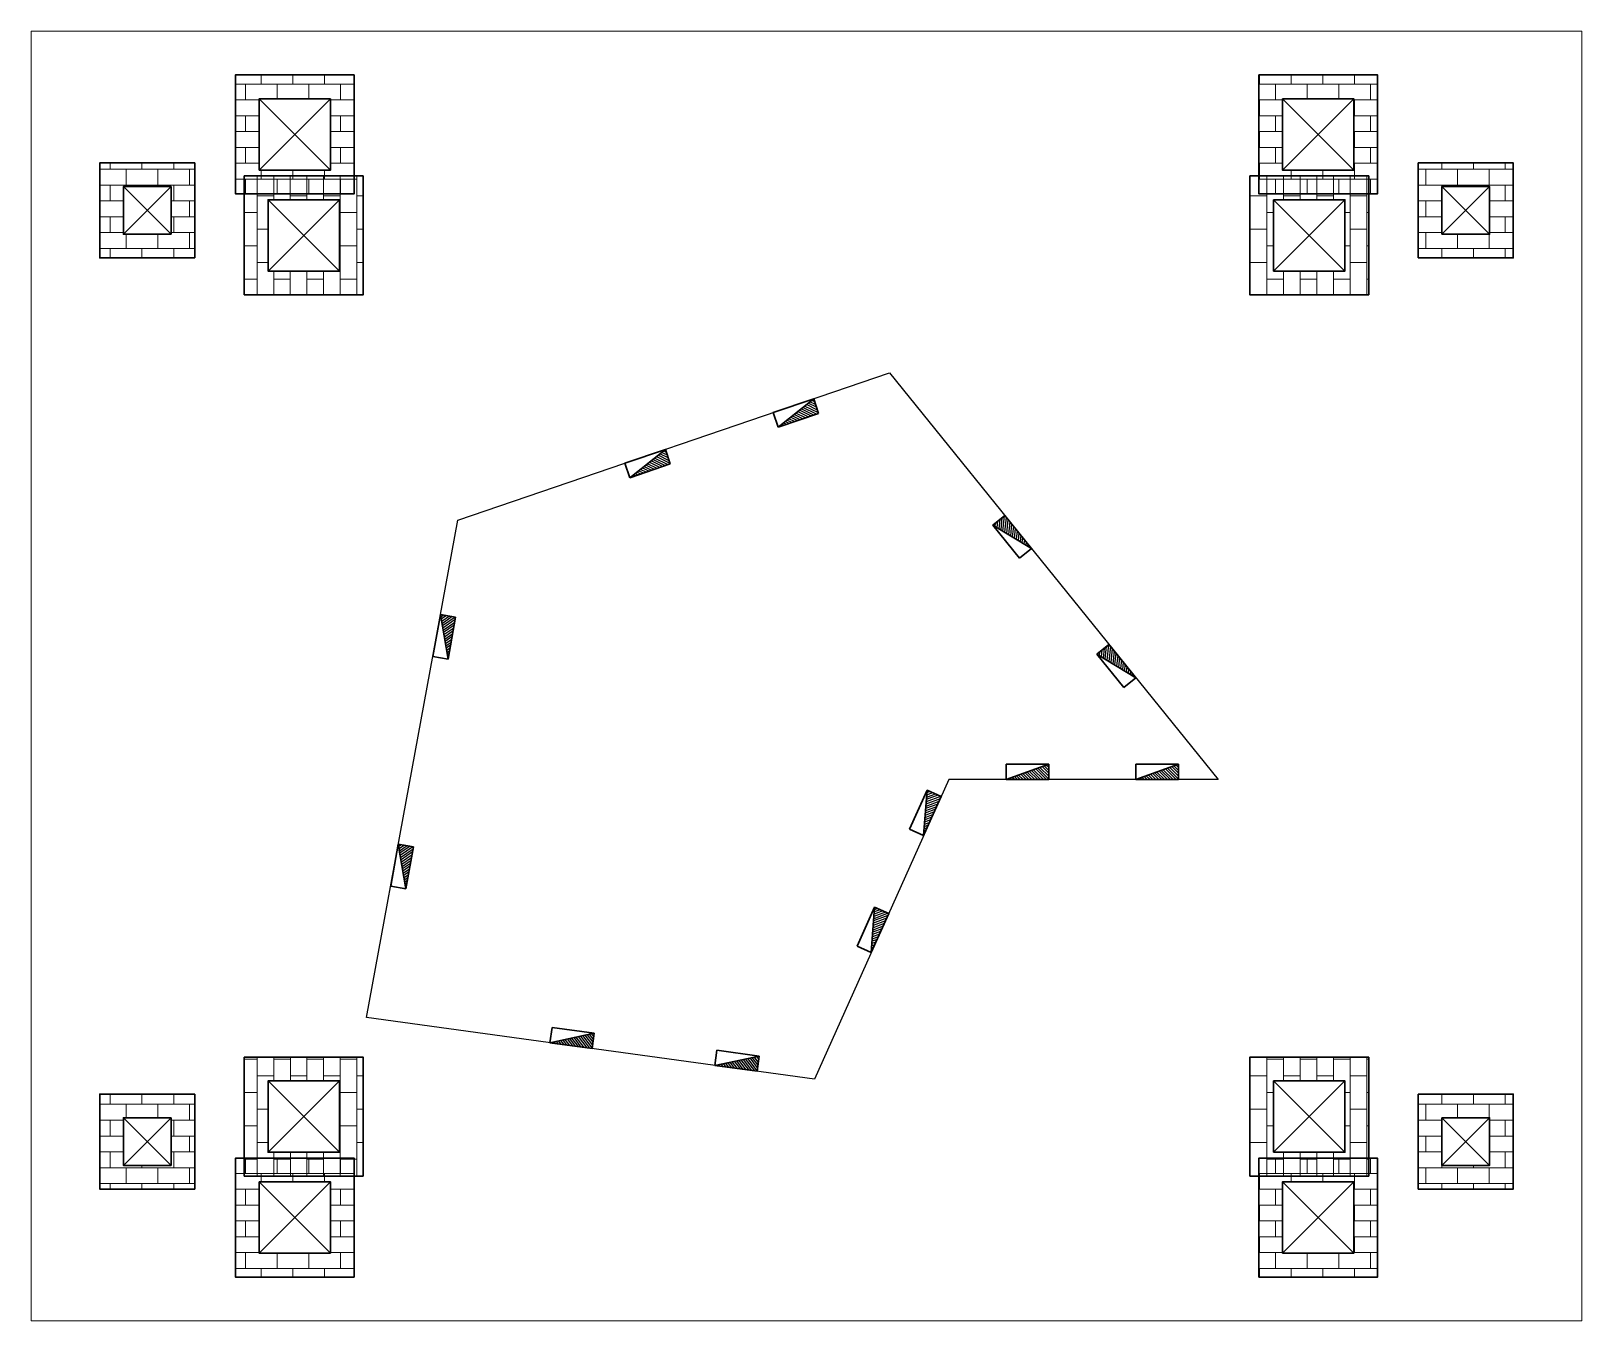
# Model space of a CAD drawing. Header units: inches. Extents: x 412 to 804, y 125 to 451.
import ezdxf

# ---------------------------------------------------------------- set-up
doc = ezdxf.new("R2010")
doc.units = ezdxf.units.IN
for name, color, linetype, lineweight in [('PP-OUTER', 4, 'Continuous', 15), ('PP-RWP', 150, 'Continuous', 15), ('PP-SWP', 1, 'Continuous', 20), ('PP-WWP', 3, 'Continuous', 20), ('SB', 6, 'Continuous', 30)]:
    doc.layers.add(name, color=color, linetype=linetype, lineweight=lineweight)
doc.layers.add('PP-ROOM', color=11, linetype='Continuous')

# ---------------------------------------------------------------- blocks, each defined once
blk = doc.blocks.new('GT 1')
at = {"layer": 'PP-WWP', "lineweight": 15}
h = blk.add_hatch(dxfattribs=at)
h.set_pattern_fill('AR-B816', color=9, scale=0.5, style=0)
h.set_pattern_definition([(0, (0, 0), (0, 4), []), (90, (0, 0), (-3.999999999999996, 4), [4, -4])])
h.paths.add_polyline_path([(376155.1063967842, 227649.4802232289), (376131.1039681962, 227649.480223229), (376131.1039681962, 227673.4826518168), (376155.1063967842, 227673.4826518168)])
h.paths.add_polyline_path([(376149.1057896372, 227667.4820446698), (376137.1045753433, 227667.4820446698), (376137.1045753433, 227655.4808303759), (376149.105789637, 227655.4808303759)], flags=16)
at = {"layer": 'PP-WWP', "lineweight": 30}
for p, q in [((376149.105789637, 227655.4808303759), (376137.1045753433, 227667.4820446698)), ((376137.1045753433, 227655.4808303759), (376149.1057896372, 227667.4820446698))]:
    blk.add_line(p, q, dxfattribs=at)
for points in [[(376155.1063967842, 227649.4802232289), (376155.1063967842, 227673.4826518168), (376131.1039681962, 227673.4826518168), (376131.1039681962, 227649.480223229)], [(376149.105789637, 227655.4808303759), (376149.1057896372, 227667.4820446698), (376137.1045753433, 227667.4820446698), (376137.1045753433, 227655.4808303759)]]:
    blk.add_lwpolyline(points, close=True, dxfattribs=at)
blk = doc.blocks.new('GHYTU')
at = {"layer": 'PP-RWP', "lineweight": 13, "ltscale": 30}
h = blk.add_hatch(dxfattribs=at)
h.set_pattern_fill('AR-B816', color=9, scale=0.0437500000004244, angle=-90.00000000009364, style=0)
h.set_pattern_definition([(270, (18204.31744541942, 19409.05260894233), (0.3500000000033954, -5.721e-13), []), (359.9999999999064, (18204.31744541942, 19409.05260894233), (0.3500000000039675, 0.3500000000028232), [0.3500000000033954, -0.3500000000033954])])
h.paths.add_polyline_path([(1084.106445236244, 356.8383337718769), (1086.606445236259, 356.8383337718769), (1086.606445236259, 354.3383337718625), (1084.106445236244, 354.3383337718625)])
h.paths.add_polyline_path([(1084.606445236244, 354.8383337718624), (1086.106445236255, 354.8383337718624), (1086.106445236259, 356.3383337718806), (1084.606445236244, 356.3383337718806)], flags=16)
at = {"layer": 'PP-RWP', "lineweight": 30, "ltscale": 30}
for p, q in [((1086.106445236259, 356.3383337718769), (1084.606445236244, 354.8383337718624)), ((1086.106445236259, 354.8383337718624), (1084.606445236244, 356.3383337718769))]:
    blk.add_line(p, q, dxfattribs=at)
for points in [[(1084.106445236244, 356.8383337718769), (1084.106445236244, 354.3383337718625), (1086.606445236259, 354.3383337718625), (1086.606445236259, 356.8383337718769)], [(1084.606445236244, 356.3383337718769), (1084.606445236244, 354.8383337718624), (1086.106445236259, 354.8383337718624), (1086.106445236259, 356.3383337718769)]]:
    blk.add_lwpolyline(points, close=True, dxfattribs=at)
blk = doc.blocks.new('IC 1')
at = {"layer": 'PP-SWP', "lineweight": 15, "ltscale": 30}
h = blk.add_hatch(dxfattribs=at)
h.set_pattern_fill('AR-B816', color=9, scale=6.000607146966712, style=0)
h.set_pattern_definition([(179.999999999925, (376164.1073075047, 227652.4805268024), (5.2382e-12, 4.000404764649728), []), (90, (376164.1073075047, 227652.4805268024), (4.000404764654962, 4.000404764644491), [4.000404764649728, -4.000404764649728])])
h.paths.add_polyline_path([(376179.1088253719, 227667.4820446698), (376179.1088253719, 227637.4790089349), (376149.105789637, 227637.479008935), (376149.1057896372, 227667.4820446698)])
h.paths.add_polyline_path([(376155.1063967842, 227661.4814375228), (376155.1063967842, 227643.479616082), (376173.108218225, 227643.479616082), (376173.108218225, 227661.4814375228)], flags=16)
at = {"layer": 'PP-SWP', "linetype": 'Continuous', "lineweight": 30, "ltscale": 30}
for p, q in [((376173.108218225, 227661.4814375228), (376155.1063967842, 227643.479616082)), ((376173.108218225, 227643.479616082), (376155.1063967842, 227661.4814375228))]:
    blk.add_line(p, q, dxfattribs=at)
for points in [[(376179.1088253719, 227667.4820446698), (376149.1057896372, 227667.4820446698), (376149.105789637, 227637.479008935), (376179.1088253719, 227637.4790089349)], [(376173.108218225, 227661.4814375228), (376155.1063967842, 227661.4814375228), (376155.1063967842, 227643.479616082), (376173.108218225, 227643.479616082)]]:
    blk.add_lwpolyline(points, close=True, dxfattribs=at)
blk = doc.blocks.new('CCDD')
at = {"layer": 'SB'}
for p, q in [((289471.2230616091, 2357.333353498018), (289491.1123911296, 2350.152471313402)), ((289491.1123911296, 2357.333353498018), (289471.2230616091, 2357.333353498018)), ((289471.2230616091, 2357.333353498018), (289471.2230616091, 2350.152471313402)), ((289491.1123911296, 2350.152471313402), (289491.1123911296, 2357.333353498018)), ((289471.2230616091, 2350.152471313402), (289491.1123911296, 2350.152471313402))]:
    blk.add_line(p, q, dxfattribs=at)
at = {"layer": 'SB', "color": 1, "lineweight": 25, "ltscale": 30}
for p, q in [((289471.2230616091, 2357.173597033633), (289471.3404396705, 2357.290975094732)), ((289471.2230616091, 2355.822810844506), (289472.3329044478, 2356.932653682684)), ((289471.2230616091, 2354.472024655311), (289473.3253692248, 2356.574332270869)), ((289471.2230616091, 2353.121238466268), (289474.317834002, 2356.216010858741)), ((289471.2230616091, 2351.770452277143), (289475.310298779, 2355.857689446892)), ((289471.2230616091, 2350.419666088029), (289476.3027635562, 2355.499368034899)), ((289472.3066530236, 2350.152471313402), (289477.2952283333, 2355.14104662284)), ((289473.6574392128, 2350.152471313402), (289478.2876931104, 2354.782725210923)), ((289475.0082254017, 2350.152471313402), (289479.2801578875, 2354.424403799024)), ((289476.3590115911, 2350.152471313402), (289480.2726226647, 2354.066082387008)), ((289477.7097977802, 2350.152471313402), (289481.2650874417, 2353.707760974942)), ((289479.0605839693, 2350.152471313402), (289482.2575522188, 2353.349439563)), ((289480.4113701584, 2350.152471313402), (289483.2500169958, 2352.991118151091)), ((289481.7621563474, 2350.152471313402), (289484.2424817731, 2352.632796739191)), ((289483.1129425364, 2350.152471313402), (289485.2349465504, 2352.274475327106)), ((289484.4637287256, 2350.152471313402), (289486.2274113273, 2351.91615391528)), ((289485.8145149149, 2350.152471313402), (289487.2198761045, 2351.55783250321)), ((289487.1653011039, 2350.152471313402), (289488.2123408816, 2351.199511091311)), ((289488.516087293, 2350.152471313402), (289489.2048056588, 2350.841189679245)), ((289489.866873482, 2350.152471313402), (289490.1972704358, 2350.482868267284))]:
    blk.add_line(p, q, dxfattribs=at)
blk = doc.blocks.new("SB'")
at = {"xscale": 0.5416434259248153, "yscale": 0.5416434259248153, "zscale": 0.5416434259248153}
blk.add_blockref('CCDD', (132040.5842589527, 1047.836047084084), dxfattribs=at)

msp = doc.modelspace()

# ---------------------------------------------------------------- linework, layer by layer
for p, q in [((519.804336692807, 327.4470581204257), (628.7425102154975, 364.6534715038182)), ((628.7425102154975, 364.6534715038182), (711.6954422781446, 261.975279748169)), ((496.7425102154972, 201.975279748169), (519.8043366928068, 327.4470581204257)), ((643.6771250706132, 261.975279748169), (609.7821534378088, 186.3641972096825)), ((711.6954422781446, 261.975279748169), (643.6771250706132, 261.975279748169)), ((609.7821534378088, 186.3641972096825), (496.7425102154972, 201.975279748169))]:
    msp.add_line(p, q)
at = {"layer": 'PP-OUTER'}
msp.add_lwpolyline([(412.0576361385161, 450.9342583735866), (803.5154972550383, 450.9342583735866), (803.5154972550383, 125.3377909520244), (412.0576361385161, 125.3377909520243)], close=True, dxfattribs=at)
at = {"layer": 'PP-ROOM'}
msp.add_lwpolyline([(519.8043366928068, 327.4470581204257), (628.7425102154975, 364.6534715038182), (711.6954422781446, 261.975279748169), (643.6771250706132, 261.975279748169), (609.7821534378088, 186.3641972096825), (496.7425102154972, 201.975279748169), (519.8043366928068, 327.4470581204257)], dxfattribs=at)

# ---------------------------------------------------------------- block references
at = {"xscale": -1}
for p, rotation in [((274689.7553074548, 91510.10574681874), 18.85693286422378), ((274652.3173761068, 91497.3193092927), 18.85693286422378), ((-179047.2351208722, 226458.5005328587), 128.9344815483486), ((53790.82135029181, 284188.0430002115), 79.83230177747095), ((-179020.9113521252, 226425.9172725937), 128.9344815483486), ((120908.4286065857, 262868.6682453823), 65.85423819235196), ((53780.17090367605, 284130.0974390203), 79.83230177747097), ((120895.2075840138, 262839.1754982058), 65.85423819235197), ((286351.4150638943, -41618.14092625214), 352.1370335489206), ((286393.0234645756, -41623.88715968685), 352.1370335489206)]:
    msp.add_blockref("SB'", p, dxfattribs=dict(at, rotation=rotation))
for p in [(289499.689511346, -2058.805402564138), (289532.445211154, -2058.805402564138)]:
    msp.add_blockref("SB'", p, dxfattribs=at)
at = {"layer": 'PP-RWP', "yscale": 12.00298244384149, "zscale": 12.00298244384149}
for p, xscale in [((13508.41015230485, -3868.768851260442), -12.00298244384149), ((-12292.8370189113, -3868.768851260442), 12.00298244384149)]:
    msp.add_blockref('GHYTU', p, dxfattribs=dict(at, xscale=xscale))
at = {"layer": 'PP-RWP', "yscale": 12.00298244384149, "zscale": 12.00298244384149, "rotation": 180}
for p, xscale in [((13508.41015230485, 4445.040900586053), 12.00298244384149), ((-12292.8370189113, 4445.040900586053), -12.00298244384149)]:
    msp.add_blockref('GHYTU', p, dxfattribs=dict(at, xscale=xscale))
at = {"layer": 'PP-SWP', "color": 0, "linetype": 'Continuous', "lineweight": 13, "yscale": 1.000147330917084, "zscale": 1.000147330917084}
for p, xscale in [((-375740.8842555545, -227261.1766913076), 1.000147330917084), ((376956.4573889481, -227261.1766913076), -1.000147330917084)]:
    msp.add_blockref('IC 1', p, dxfattribs=dict(at, xscale=xscale))
at = {"layer": 'PP-SWP', "color": 0, "linetype": 'Continuous', "lineweight": 13, "yscale": 1.000147330917084, "zscale": 1.000147330917084, "rotation": 180}
for p, xscale in [((-375740.8842555545, 227837.4487406332), -1.000147330917084), ((376956.4573889481, 227837.4487406332), 1.000147330917084)]:
    msp.add_blockref('IC 1', p, dxfattribs=dict(at, xscale=xscale))
at = {"layer": 'PP-WWP', "color": 0, "linetype": 'Continuous', "lineweight": 13, "yscale": 1.000147330917084, "zscale": 1.000147330917084}
for p, xscale in [((-375757.1349424495, -227289.372292323), 1.000147330917084), ((376972.7080758429, -227289.372292323), -1.000147330917084)]:
    msp.add_blockref('GT 1', p, dxfattribs=dict(at, xscale=xscale))
at = {"layer": 'PP-WWP', "color": 0, "linetype": 'Continuous', "lineweight": 13, "yscale": 1.000147330917084, "zscale": 1.000147330917084, "rotation": 180}
for p, xscale in [((-375757.1349424495, 227865.6443416485), -1.000147330917084), ((376972.7080758429, 227865.6443416485), 1.000147330917084)]:
    msp.add_blockref('GT 1', p, dxfattribs=dict(at, xscale=xscale))

doc.saveas('drawing.dxf')
